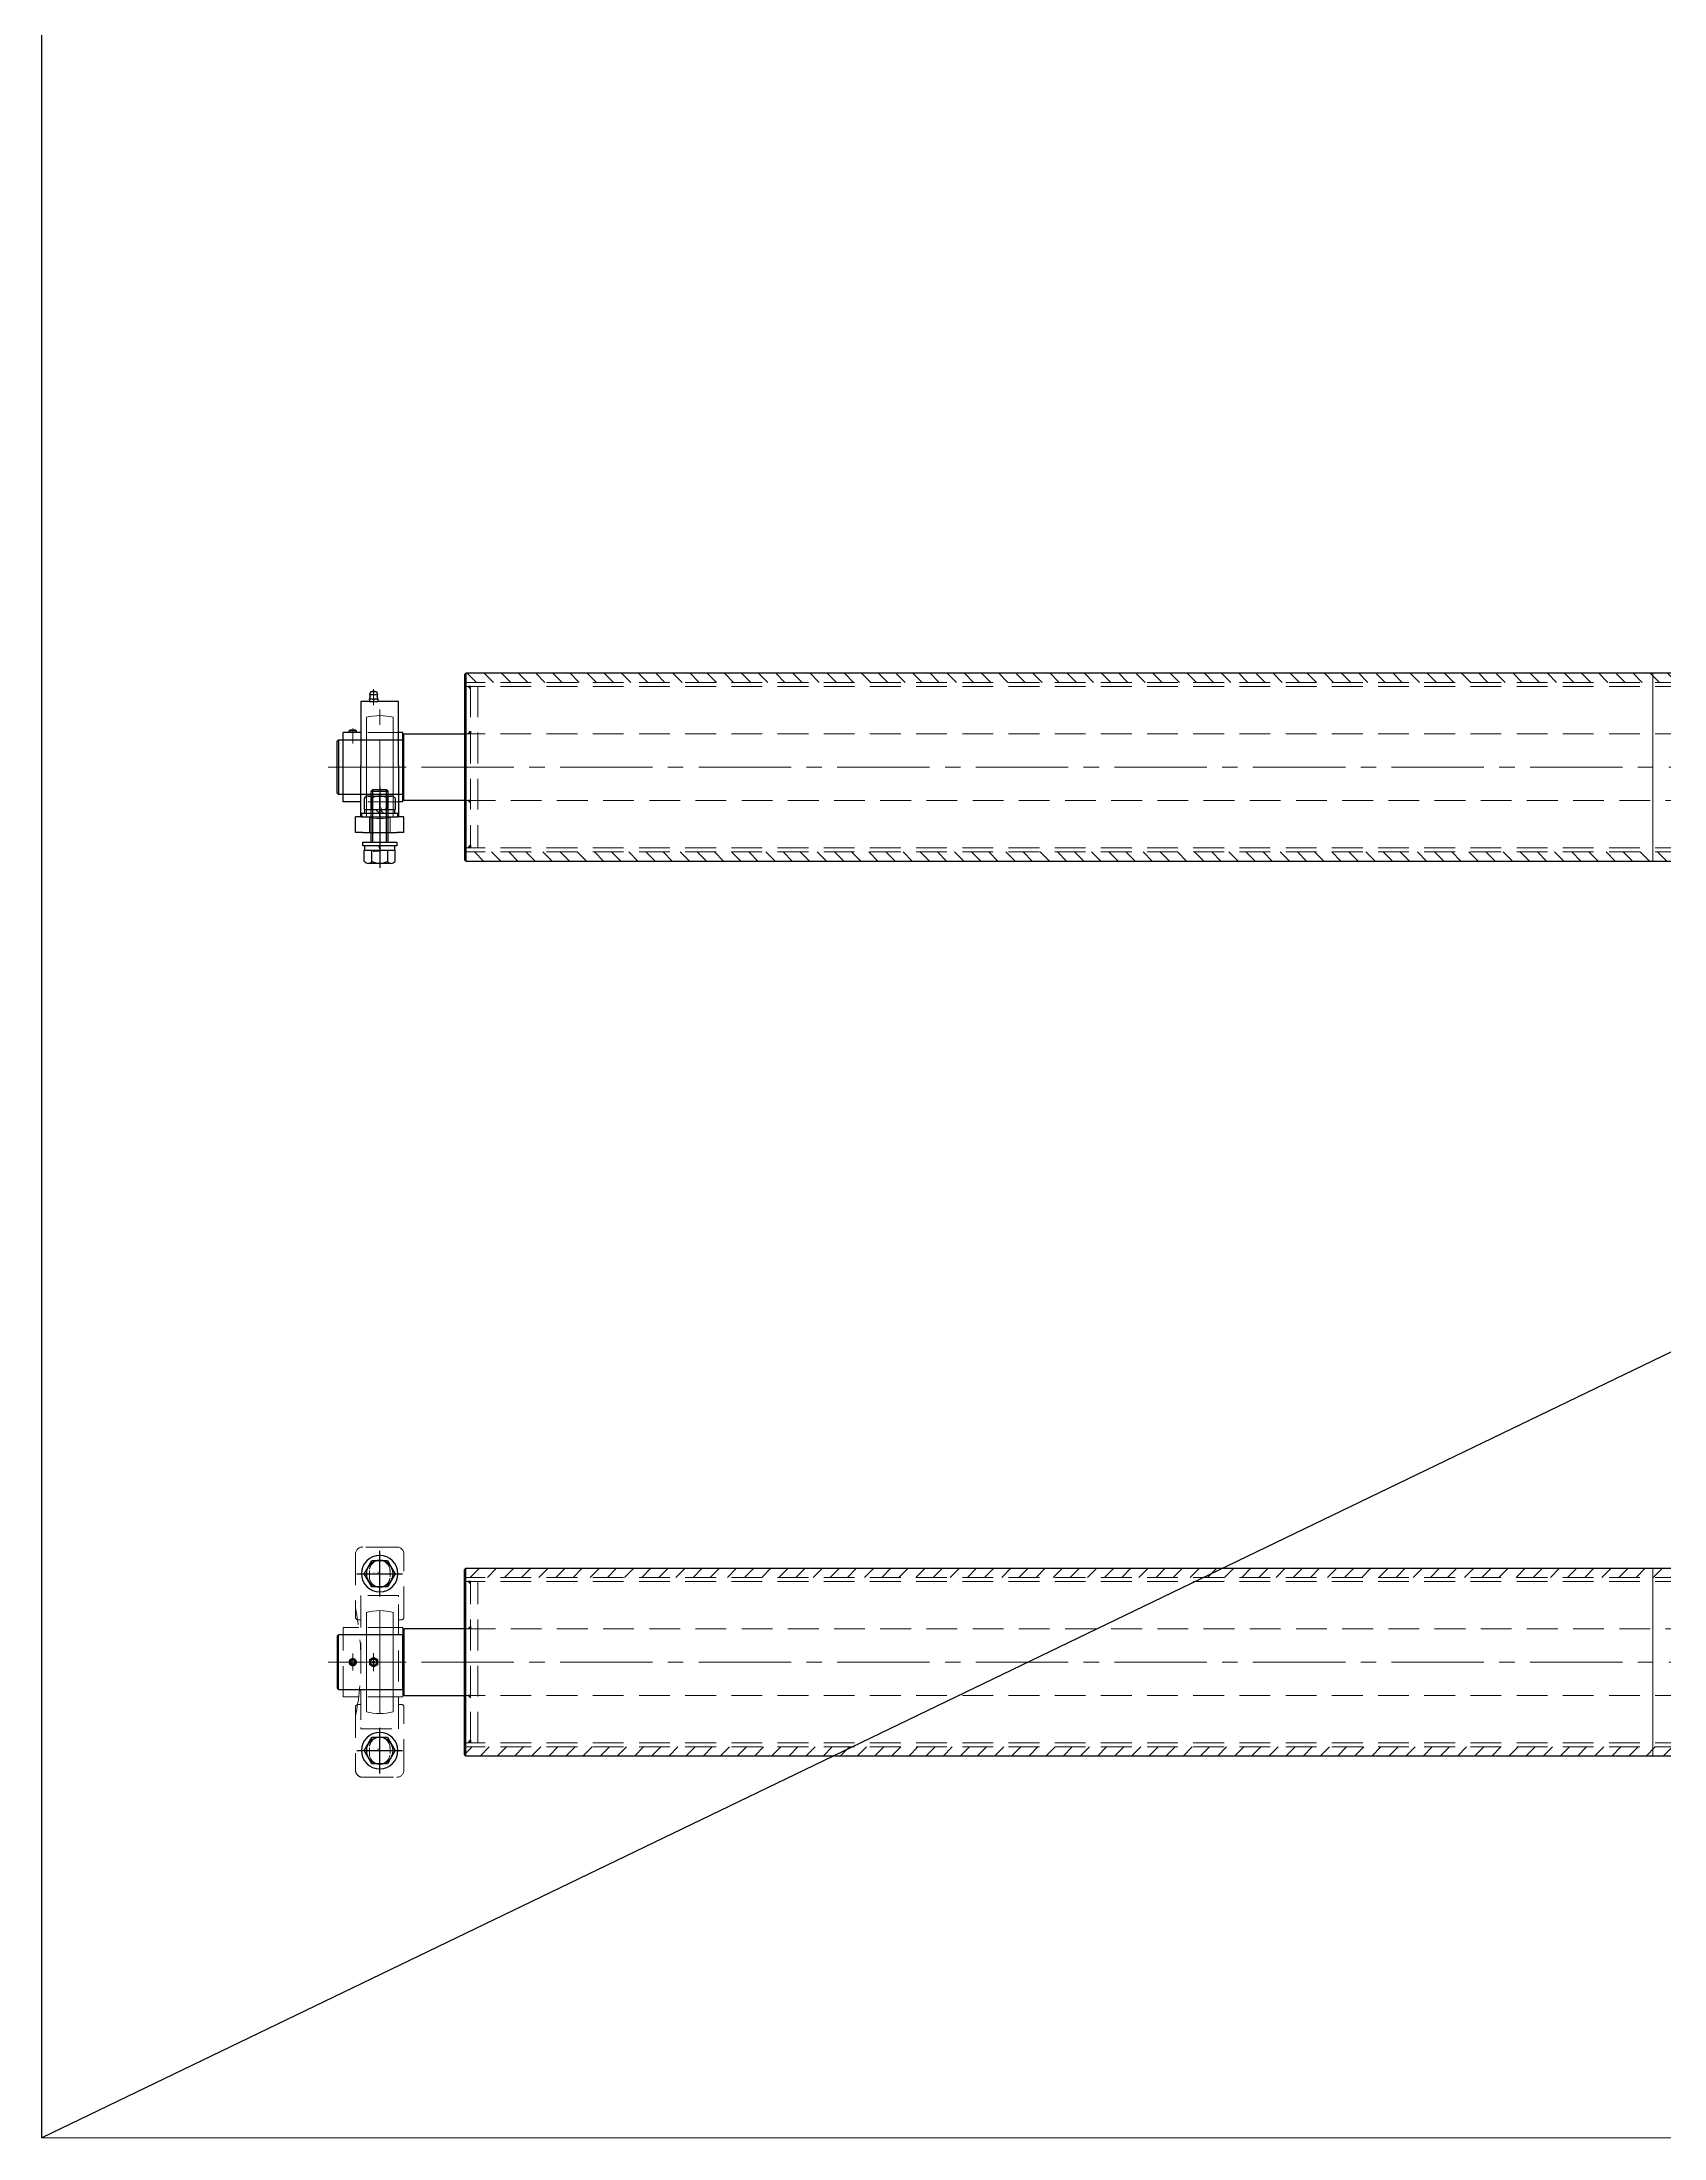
# Model space of a CAD drawing. Header units: millimetres. Extents: x -8731 to 85711, y -14522 to 31379.
# Drawn here: x 33093 to 34431, y -3606 to -1877 of the extents above; entities that cross this region are included whole.
import ezdxf

# ---------------------------------------------------------------- set-up
doc = ezdxf.new("R2010")
doc.units = ezdxf.units.MM
doc.header["$LTSCALE"] = 4
doc.linetypes.add('CENTER2', pattern=[28.575, 19.05, -3.175, 3.175, -3.175])
doc.linetypes.add('HIDDEN', pattern=[9.525, 6.35, -3.175])
doc.layers.add('04_HIDDEN', color=2, linetype='HIDDEN', lineweight=13)
doc.layers.add('05_CENTER', color=4, linetype='CENTER2', lineweight=13)
doc.layers.add('10_DRAFT', color=8, linetype='Continuous', lineweight=0, plot=False)
doc.styles.add('KANJI0', font='txt.shx', dxfattribs={"width": 0.9, "height": 30, "bigfont": 'bigfont'})
pattern_1 = [(45, (-37378.324, 1191.48), (-7.0710678, 7.0710678), [])]
pattern_2 = [(45, (-37378.324, 1191.48), (-7.0710678, 7.0710678), [])]

# ---------------------------------------------------------------- blocks, each defined once
blk = doc.blocks.new('M14Bw_1_1_1')
at = {"color": 0, "linetype": 'CENTER2'}
for p, q in [((0, -18.9), (0, 18.9)), ((18.9, 0), (-18.9, 0))]:
    blk.add_line(p, q, dxfattribs=at)
at = {"color": 0}
for p, q in [((-6.3, 11), (-12.7, 0)), ((6.4, 11), (-6.3, 11)), ((12.7, 0), (6.4, 11)), ((-12.7, 0), (-6.3, -11)), ((-6.3, -11), (6.4, -11)), ((6.4, -11), (12.7, 0))]:
    blk.add_line(p, q, dxfattribs=at)
for radius in [15, 11]:
    blk.add_circle((0, 0), radius, dxfattribs=at)
at = {"layer": '10_DRAFT', "ltscale": 3, "style": 'KANJI0', "width": 0.82}
blk.add_text('Ｍ１４', height=1.5, dxfattribs=at).set_placement((0.4, 0.1))
blk = doc.blocks.new('MUCP209c_1_1_1')
at = {"color": 0}
for p, q in [((-37, 20), (-89, 20)), ((-35, 15.5), (-35, 18)), ((28.6, 19), (-28.7, 19)), ((-28.7, 19), (-28.7, 15.5)), ((28.6, 19), (28.6, 15.5)), ((35, 18), (35, 15.5)), ((89, 20), (37, 20)), ((-95, 14), (-95, -14)), ((-75.5, 8.5), (-70.5, 8.5)), ((-55, 15.5), (-55, -15.5)), ((-55, 15.5), (-54, 15.5)), ((54, 15.5), (-54, 15.5)), ((54, 15.5), (55, 15.5)), ((55, -15.5), (55, 15.5)), ((70.5, 8.5), (75.5, 8.5)), ((95, -14), (95, 14)), ((-70.5, -8.5), (-75.5, -8.5)), ((-54, -15.5), (-55, -15.5)), ((-54, -15.5), (54, -15.5)), ((-35, -18), (-35, -15.5)), ((35, -15.5), (35, -18)), ((55, -15.5), (54, -15.5)), ((75.5, -8.5), (70.5, -8.5)), ((-89, -20), (-37, -20)), ((-28.7, -17.3), (-28.7, -30.2)), ((28.6, -30.2), (-28.7, -30.2)), ((-1.5, -21.3), (0, -20.5)), ((-1.5, -23.1), (-1.5, -21.3)), ((0, -23.9), (-1.5, -23.1)), ((0, -20.5), (1.5, -21.3)), ((1.5, -23.1), (0, -23.9)), ((1.5, -21.3), (1.5, -23.1)), ((28.6, -17.3), (28.6, -30.2)), ((37, -20), (89, -20))]:
    blk.add_line(p, q, dxfattribs=at)
for centre, radius in [((0, -5), 3.3), ((0, -5), 2.4), ((0, -5), 0.929), ((0, -22.2), 3), ((0, -22.2), 2.13)]:
    blk.add_circle(centre, radius, dxfattribs=at)
for centre, radius, start, end in [((-89, 14), 6, 90, 180), ((-37, 18), 2, 0, 90), ((37, 18), 2, 90, 180), ((89, 14), 6, 0, 90), ((-75.5, 0), 8.5, 90, 270), ((-70.5, 0), 8.5, 270, 90), ((70.5, 0), 8.5, 90, 270), ((75.5, 0), 8.5, 270, 90), ((-89, -14), 6, 180, 270), ((0, -239.5), 224, 78.496, 101.504), ((0, -5), 3.5, 150, 210), ((0, -5), 3.5, 90, 150), ((0, -5), 3.5, 210, 270), ((0, -5), 3.5, 30, 90), ((0, -5), 3.5, 270, 330), ((0, -5), 3.5, 330, 30), ((89, -14), 6, 270, 0), ((-37, -18), 2, 270, 0), ((37, -18), 2, 180, 270)]:
    blk.add_arc(centre, radius, start, end, dxfattribs=at)
for points, weights in [([(-4, -5), (-3.5, -4.1), (-3, -3.2)], [1.06657306684, 1.07194812406, 1]), ([(-3, -6.7), (-3.5, -5.9), (-4, -5)], [1, 1.07194812406, 1.06657306684]), ([(-3, -3.2), (-2.6, -2.4), (-2, -1.5)], [1, 1.07194812406, 1.06657306684]), ([(-2, -8.5), (-2.6, -7.6), (-3, -6.7)], [1.06657306684, 1.07194812406, 1]), ([(-2, -1.5), (-0.9, -1.5), (0, -1.5)], [1.06657306684, 1.07194812406, 1]), ([(0, -8.5), (-0.9, -8.5), (-2, -8.5)], [1, 1.07194812406, 1.06657306684]), ([(0, -1.5), (0.9, -1.5), (2, -1.5)], [1, 1.07194812406, 1.06657306684]), ([(2, -8.5), (0.9, -8.5), (0, -8.5)], [1.06657306684, 1.07194812406, 1]), ([(2, -1.5), (2.6, -2.4), (3, -3.2)], [1.06657306684, 1.07194812406, 1]), ([(3, -6.7), (2.6, -7.6), (2, -8.5)], [1, 1.07194812406, 1.06657306684]), ([(3, -3.2), (3.5, -4.1), (4, -5)], [1, 1.07194812406, 1.06657306684]), ([(4, -5), (3.5, -5.9), (3, -6.7)], [1.06657306684, 1.07194812406, 1])]:
    blk.add_rational_spline(points, weights, degree=2, dxfattribs=at)
at = {"layer": '04_HIDDEN', "color": 0}
for p, q in [((-22.5, 19), (-22.5, -30.2)), ((22.5, 19), (22.5, -30.2)), ((-28.7, 15.5), (-28.7, -17.3)), ((28.6, 15.5), (28.6, -17.3))]:
    blk.add_line(p, q, dxfattribs=at)
at = {"layer": '05_CENTER', "color": 0}
for p, q in [((-56.7, 0), (-89.3, 0)), ((-73, 13.5), (-73, -13.5)), ((56.7, 0), (89.3, 0)), ((73, 13.5), (73, -13.5)), ((-7.5, -5), (7.5, -5)), ((-7, -22.2), (7, -22.2))]:
    blk.add_line(p, q, dxfattribs=at)
at = {"layer": '10_DRAFT'}
for p, q in [((0, -30.2), (0, 19)), ((-42.5, 0), (42.5, 0)), ((-41.1, 11), (41.1, 11)), ((-41.1, -11), (41.1, -11))]:
    blk.add_line(p, q, dxfattribs=at)
for start, end in [(164.9997, 195.0003), (344.9997, 15.0003)]:
    blk.add_arc((0, 0), 42.5, start, end, dxfattribs=at)
blk = doc.blocks.new('A$C67F20274_1_1_1')
h = blk.add_hatch(color=3)
h.dxf.hatch_style = 1
h.paths.add_polyline_path([(0, -2), (0, 0), (-2, 0)])
at = {"color": 3}
blk.add_lwpolyline([(0, 0), (-2, 0), (-2, 0), (0, -2)], close=True, dxfattribs=at)
blk = doc.blocks.new('A$C7E840582_1_1_1')
h = blk.add_hatch()
h.set_pattern_fill('_USER', color=3, scale=10, angle=45, pattern_type=0)
h.set_pattern_definition(pattern_1)
h.paths.add_polyline_path([(980, 69.9), (979, 69.9), (979, 77.5), (980, 76.5)])
h.paths.add_polyline_path([(979, 69.9), (-980, 69.9), (-980, 76.5), (-979, 77.5), (979, 77.5)])
h = blk.add_hatch()
h.set_pattern_fill('_USER', color=3, scale=10, angle=45, pattern_type=0)
h.set_pattern_definition(pattern_1)
h.paths.add_polyline_path([(979, -77.5), (980, -76.5), (980, -69.9), (979, -69.9)])
h.paths.add_polyline_path([(979, -69.9), (-980, -69.9), (-980, -76.5), (-979, -77.5), (979, -77.5)])
at = {"color": 0}
for p, q in [((-979, 77.5), (-979, -77.5)), ((979, 77.5), (979, -77.5)), ((-1224, 22.5), (-1224, -22.5)), ((-1030, -27.5), (-1030, 27.5)), ((1030, -27.5), (1030, 27.5)), ((1084, 22.5), (1084, -22.5))]:
    blk.add_line(p, q, dxfattribs=at)
for points in [[(-979, 77.5), (979, 77.5), (980, 76.5), (980, -76.5), (979, -77.5), (-979, -77.5), (-980, -76.5), (-980, 76.5)], [(-1031, 22.5), (-1031, -22.5), (-1224, -22.5), (-1225, -21.5), (-1225, 21.5), (-1224, 22.5)], [(1031, 22.5), (1031, -22.5), (1084, -22.5), (1085, -21.5), (1085, 21.5), (1084, 22.5)]]:
    blk.add_lwpolyline(points, close=True, dxfattribs=at)
for points in [[(-980, -27.5), (-1030, -27.5), (-1031, -26.5), (-1031, 26.5), (-1030, 27.5), (-980, 27.5)], [(980, -27.5), (1030, -27.5), (1031, -26.5), (1031, 26.5), (1030, 27.5), (980, 27.5)]]:
    blk.add_lwpolyline(points, dxfattribs=at)
at = {"layer": '04_HIDDEN'}
for p, q in [((-980, 69.9), (980, 69.9)), ((-980, 66.5), (980, 66.5)), ((-975, 66.5), (-975, -66.5)), ((-969, 66.5), (-969, -66.5)), ((969, 66.5), (969, -66.5)), ((975, 66.5), (975, -66.5)), ((-1193, 8), (-1225, 8)), ((-1225, 6.2), (-1187, 6.2)), ((-1193, -8), (-1193, 8)), ((-1187, 6.2), (-1183.4, 0)), ((-1187, 6.2), (-1187, -6.3)), ((-1187, -6.3), (-1225, -6.3)), ((-1225, -8), (-1193, -8)), ((-1135, -17), (-1225, -17)), ((-1183.4, 0), (-1187, -6.3)), ((-1135, -22.5), (-1135, -17)), ((-980, -66.5), (980, -66.5)), ((-980, -69.9), (980, -69.9))]:
    blk.add_line(p, q, dxfattribs=at)
for points in [[(-980, 27.5), (980, 27.5)], [(980, -27.5), (-980, -27.5)]]:
    blk.add_lwpolyline(points, dxfattribs=at)
at = {"layer": '05_CENTER'}
blk.add_line((-1232.4, 0), (1092.6, 0), dxfattribs=at)
at = {"layer": '10_DRAFT'}
blk.add_line((0, 77.5), (0, -77.5), dxfattribs=at)
for p in [(-975, 66.5), (-975, -27.5)]:
    blk.add_blockref('A$C67F20274_1_1_1', p)
at = {"xscale": -1}
for p in [(975, 66.5), (975, -27.5)]:
    blk.add_blockref('A$C67F20274_1_1_1', p, dxfattribs=at)
at = {"xscale": -1, "rotation": 180}
for p in [(-975, 27.5), (-975, -66.5)]:
    blk.add_blockref('A$C67F20274_1_1_1', p, dxfattribs=at)
at = {"rotation": 179.9999999999999}
for p in [(975, 27.5), (975, -66.5)]:
    blk.add_blockref('A$C67F20274_1_1_1', p, dxfattribs=at)
blk = doc.blocks.new('A$C4E513AF4_1_1_1')
at = {"color": 0}
for p, q in [((-9.5, 17.5), (9.5, 17.5)), ((-14, 0), (-14, 3)), ((-14, 3), (14, 3)), ((14, 0), (-14, 0)), ((-12.7, 15.8), (-12.7, 6.5)), ((12.7, 6.5), (-12.7, 6.5)), ((-12.2, 3), (-12.2, 6.5)), ((-7, 0), (-7, -42.1)), ((-6.4, 6.5), (-6.4, 15.8)), ((-5.6, 0), (-5.6, -43.5)), ((-0.6, 6.5), (0.6, 3)), ((5.6, 0), (5.6, -43.5)), ((6.4, 15.8), (6.4, 6.5)), ((7, 0), (7, -42.1)), ((12.2, 6.5), (12.2, 3)), ((12.7, 15.8), (12.7, 6.5)), ((14, 3), (14, 0)), ((-7, -42.1), (-5.6, -43.5)), ((7, -42.1), (-7, -42.1)), ((5.6, -43.5), (-5.6, -43.5)), ((7, -42.1), (5.6, -43.5))]:
    blk.add_line(p, q, dxfattribs=at)
at = {"color": 0, "linetype": 'CENTER2'}
blk.add_line((0, -46.1), (0, 21.2), dxfattribs=at)
at = {"color": 0}
for centre, radius, start, end in [((-9.5, 13.7), 3.81, 33.626, 146.374), ((0, 4.8), 12.7, 60, 120), ((9.5, 13.7), 3.81, 33.626, 146.374)]:
    blk.add_arc(centre, radius, start, end, dxfattribs=at)
at = {"layer": '10_DRAFT', "ltscale": 3, "style": 'KANJI0', "width": 0.82}
blk.add_text('M14x50', height=1, dxfattribs=at).set_placement((0.5, 6.6))
blk = doc.blocks.new('M14Nza_1_1_1')
at = {"color": 0}
for p, q in [((-12.7, 15.4), (-12.7, 6.1)), ((-12.7, 6.1), (12.7, 6.1)), ((-12.2, 2.6), (-12.2, 6.1)), ((-9.5, 17.1), (9.5, 17.1)), ((-6.4, 6.1), (-6.4, 15.4)), ((-3.5, 6.1), (0, 2.6)), ((0, 6.1), (3.5, 2.6)), ((6.4, 15.4), (6.4, 6.1)), ((12.2, 6.1), (12.2, 2.6)), ((12.7, 15.4), (12.7, 6.1))]:
    blk.add_line(p, q, dxfattribs=at)
at = {"color": 0, "linetype": 'CENTER2'}
blk.add_line((0, 0), (0, 17.1), dxfattribs=at)
at = {"color": 0}
blk.add_lwpolyline([(-15, 0), (15, 0), (15, 2.6), (-15, 2.6)], close=True, dxfattribs=at)
for centre, radius, start, end in [((-9.5, 13.3), 3.81, 33.626, 146.374), ((0, 4.4), 12.7, 60, 120), ((9.5, 13.3), 3.81, 33.626, 146.374)]:
    blk.add_arc(centre, radius, start, end, dxfattribs=at)
at = {"layer": '10_DRAFT', "ltscale": 3, "style": 'KANJI0', "width": 0.82}
blk.add_text('Ｍ１４', height=1.5, dxfattribs=at).set_placement((0.4, 6.2))
blk = doc.blocks.new('MUCP209b_1_1_1')
at = {"color": 0}
for p, q in [((-15.5, 108), (-15.5, 55.2)), ((-8.5, 108), (-15.5, 108)), ((-6.8, 110), (-8.5, 110)), ((-8.5, 109.7), (-8.5, 108.3)), ((-8.5, 108), (-6.8, 108)), ((-7.4, 116.5), (-8.3, 113.8)), ((-8.3, 113.8), (-1.7, 113.8)), ((-7.4, 116.5), (-2.6, 116.5)), ((-3.3, 110), (-6.8, 110)), ((-6.8, 108), (-3.3, 108)), ((-5, 109.7), (-5, 108.3)), ((-1.5, 110), (-3.3, 110)), ((-3.3, 108), (-1.5, 108)), ((-2.6, 116.5), (-1.7, 113.8)), ((-1.5, 109.7), (-1.5, 108.3)), ((15.5, 108), (-1.5, 108)), ((15.5, 55.2), (15.5, 108)), ((-15.5, 82.6), (-30.2, 82.6)), ((-30.2, 25.3), (-30.2, 82.6)), ((-24.3, 84.5), (-25.2, 84)), ((-19.2, 84), (-25.2, 84)), ((-25.2, 82.6), (-25.2, 84)), ((-20.1, 84.5), (-24.3, 84.5)), ((-20.1, 84.5), (-19.2, 84)), ((-19.2, 82.6), (-19.2, 84)), ((19, 82.6), (15.5, 82.6)), ((19, 25.3), (19, 82.6)), ((-15.5, 13), (-15.5, 55.2)), ((15.5, 55.2), (15.5, 13)), ((-15.5, 25.3), (-30.2, 25.3)), ((19, 25.3), (15.5, 25.3)), ((-14, 13), (-20, 13)), ((-20, 0), (-20, 13)), ((-14, 0), (-20, 0)), ((-14, 13), (14, 13)), ((-14, 0), (14, 0)), ((20, 13), (14, 13)), ((20, 0), (14, 0)), ((20, 0), (20, 13))]:
    blk.add_line(p, q, dxfattribs=at)
for centre, radius, start, end in [((-13.7, 112.9), 6, 330.761, 348.6534), ((-5, 113.8), 3.3, 180, 207.487), ((-8.6, 111.9), 0.8, 348.6534, 27.487), ((-5, 115.2), 1.59, 54.1961, 125.8039), ((-1.4, 111.9), 0.8, 152.513, 191.3466), ((-5, 113.8), 3.3, 332.513, 0), ((3.7, 112.9), 6, 191.3466, 209.239)]:
    blk.add_arc(centre, radius, start, end, dxfattribs=at)
for points, weights in [([(-6.8, 110), (-7.6, 110), (-8.5, 109.7)], [1, 1.07194812406, 1.06657306684]), ([(-8.5, 109.7), (-8.5, 110), (-8.5, 110)], [1.06657306684, 1.07194812406, 1]), ([(-8.5, 108.3), (-7.6, 108), (-6.8, 108)], [1.06657306684, 1.07194812406, 1]), ([(-8.5, 108), (-8.5, 108), (-8.5, 108.3)], [1, 1.07194812406, 1.06657306684]), ([(-5, 109.7), (-5.9, 110), (-6.8, 110)], [1.06657306684, 1.07194812406, 1]), ([(-6.8, 108), (-5.9, 108), (-5, 108.3)], [1, 1.07194812406, 1.06657306684]), ([(-3.3, 110), (-4.1, 110), (-5, 109.7)], [1, 1.07194812406, 1.06657306684]), ([(-5, 108.3), (-4.1, 108), (-3.3, 108)], [1.06657306684, 1.07194812406, 1]), ([(-1.5, 109.7), (-2.4, 110), (-3.3, 110)], [1.06657306684, 1.07194812406, 1]), ([(-3.3, 108), (-2.4, 108), (-1.5, 108.3)], [1, 1.07194812406, 1.06657306684]), ([(-1.5, 110), (-1.5, 110), (-1.5, 109.7)], [1, 1.07194812406, 1.06657306684]), ([(-1.5, 108.3), (-1.5, 108), (-1.5, 108)], [1.06657306684, 1.07194812406, 1])]:
    blk.add_rational_spline(points, weights, degree=2, dxfattribs=at)
at = {"layer": '04_HIDDEN', "color": 0}
for p, q in [((19, 76.5), (-30.2, 76.5)), ((15.5, 82.6), (-15.5, 82.6)), ((19, 31.5), (-30.2, 31.5)), ((15.5, 25.3), (-15.5, 25.3)), ((-8.5, 13), (-8.5, 0)), ((8.5, 13), (8.5, 0))]:
    blk.add_line(p, q, dxfattribs=at)
at = {"layer": '05_CENTER', "color": 0}
for p, q in [((-5, 105.2), (-5, 118.4)), ((0, 0), (0, 111.6)), ((-22.2, 85.9), (-22.2, 73.5))]:
    blk.add_line(p, q, dxfattribs=at)
at = {"layer": '10_DRAFT'}
for p, q in [((-11, 95.1), (-11, 12.9)), ((11, 95.1), (11, 12.9)), ((-30.2, 54), (19, 54))]:
    blk.add_line(p, q, dxfattribs=at)
for start, end in [(74.9997, 105.0003), (254.9997, 285.0003)]:
    blk.add_arc((0, 54), 42.5, start, end, dxfattribs=at)
blk = doc.blocks.new('A$C0D2E09A6_1_1_1')
h = blk.add_hatch()
h.set_pattern_fill('_USER', color=3, scale=10, angle=45, pattern_type=0)
h.set_pattern_definition(pattern_2)
h.paths.add_polyline_path([(980, 69.9), (979, 69.9), (979, 77.5), (980, 76.5)])
h.paths.add_polyline_path([(979, 69.9), (-980, 69.9), (-980, 76.5), (-979, 77.5), (979, 77.5)])
h = blk.add_hatch()
h.set_pattern_fill('_USER', color=3, scale=10, angle=45, pattern_type=0)
h.set_pattern_definition(pattern_2)
h.paths.add_polyline_path([(979, -77.5), (980, -76.5), (980, -69.9), (979, -69.9)])
h.paths.add_polyline_path([(979, -69.9), (-980, -69.9), (-980, -76.5), (-979, -77.5), (979, -77.5)])
at = {"color": 0}
for p, q in [((-979, 77.5), (-979, -77.5)), ((979, 77.5), (979, -77.5)), ((-1224, 22.5), (-1224, 7)), ((-1030, -27.5), (-1030, 27.5)), ((1030, -27.5), (1030, 27.5)), ((1084, 22.5), (1084, -22.5)), ((-1142, 7), (-1225, 7)), ((-1225, -7), (-1142, -7)), ((-1224, -7), (-1224, -22.5))]:
    blk.add_line(p, q, dxfattribs=at)
for points in [[(-979, 77.5), (979, 77.5), (980, 76.5), (980, -76.5), (979, -77.5), (-979, -77.5), (-980, -76.5), (-980, 76.5)], [(-1031, 22.5), (-1031, -22.5), (-1224, -22.5), (-1225, -21.5), (-1225, 21.5), (-1224, 22.5)], [(1031, 22.5), (1031, -22.5), (1084, -22.5), (1085, -21.5), (1085, 21.5), (1084, 22.5)]]:
    blk.add_lwpolyline(points, close=True, dxfattribs=at)
for points in [[(-980, -27.5), (-1030, -27.5), (-1031, -26.5), (-1031, 26.5), (-1030, 27.5), (-980, 27.5)], [(980, -27.5), (1030, -27.5), (1031, -26.5), (1031, 26.5), (1030, 27.5), (980, 27.5)]]:
    blk.add_lwpolyline(points, dxfattribs=at)
blk.add_arc((-1142, 0), 7, 270, 90, dxfattribs=at)
at = {"layer": '04_HIDDEN'}
for p, q in [((-980, 69.9), (980, 69.9)), ((-980, 66.5), (980, 66.5)), ((-975, 66.5), (-975, -66.5)), ((-969, 66.5), (-969, -66.5)), ((969, 66.5), (969, -66.5)), ((975, 66.5), (975, -66.5)), ((-1193, 8), (-1225, 8)), ((-1225, 6.3), (-1187, 6.3)), ((-1193, -8), (-1193, 8)), ((-1187, 6.3), (-1183.4, 0)), ((-1187, 6.3), (-1187, -6.2)), ((-1183.4, 0), (-1187, -6.2)), ((-1187, -6.2), (-1225, -6.2)), ((-1225, -8), (-1193, -8)), ((-980, -66.5), (980, -66.5)), ((-980, -69.9), (980, -69.9))]:
    blk.add_line(p, q, dxfattribs=at)
for points in [[(-980, 27.5), (980, 27.5)], [(980, -27.5), (-980, -27.5)]]:
    blk.add_lwpolyline(points, dxfattribs=at)
at = {"layer": '05_CENTER'}
blk.add_line((-1232.4, 0), (1092.6, 0), dxfattribs=at)
at = {"layer": '10_DRAFT'}
blk.add_line((0, 77.5), (0, -77.5), dxfattribs=at)
for p in [(-975, 66.5), (-975, -27.5)]:
    blk.add_blockref('A$C67F20274_1_1_1', p)
at = {"xscale": -1}
for p in [(975, 66.5), (975, -27.5)]:
    blk.add_blockref('A$C67F20274_1_1_1', p, dxfattribs=at)
at = {"xscale": -1, "rotation": 180}
for p in [(-975, 27.5), (-975, -66.5)]:
    blk.add_blockref('A$C67F20274_1_1_1', p, dxfattribs=at)
at = {"rotation": 180}
for p in [(975, 27.5), (975, -66.5)]:
    blk.add_blockref('A$C67F20274_1_1_1', p, dxfattribs=at)

msp = doc.modelspace()

# ---------------------------------------------------------------- linework, layer by layer
msp.add_line((39354.99345, -584.54941), (33092.99578, -3606.07118))
msp.add_lwpolyline([(33092.99578, -584.3783), (39354.99345, -584.54941), (39354.99345, -3606.24229), (33092.99578, -3606.07118)], close=True)
at = {"layer": '05_CENTER'}
msp.add_line((33371.59889, -2518.74802), (33371.59889, -2547.24009), dxfattribs=at)

# ---------------------------------------------------------------- block references
at = {"xscale": -1}
for name, p in [('A$C0D2E09A6_1_1_1', (34421.59889, -2475.04913)), ('M14Bw_1_1_1', (33371.59895, -3140.55281)), ('M14Bw_1_1_1', (33371.59895, -3286.55281))]:
    msp.add_blockref(name, p, dxfattribs=at)
at = {"color": 4}
msp.add_blockref('MUCP209b_1_1_1', (33371.59889, -2529.04913), dxfattribs=at)
msp.add_blockref('M14Nza_1_1_1', (33371.59889, -2516.04913))
at = {"rotation": 180}
for name, p in [('A$C4E513AF4_1_1_1', (33371.59889, -2537.04913)), ('A$C7E840582_1_1_1', (34421.59883, -3213.55281))]:
    msp.add_blockref(name, p, dxfattribs=at)
at = {"layer": '04_HIDDEN', "color": 4, "rotation": 270.0000000000001}
msp.add_blockref('MUCP209c_1_1_1', (33371.59883, -3213.55281), dxfattribs=at)

doc.saveas('drawing.dxf')
